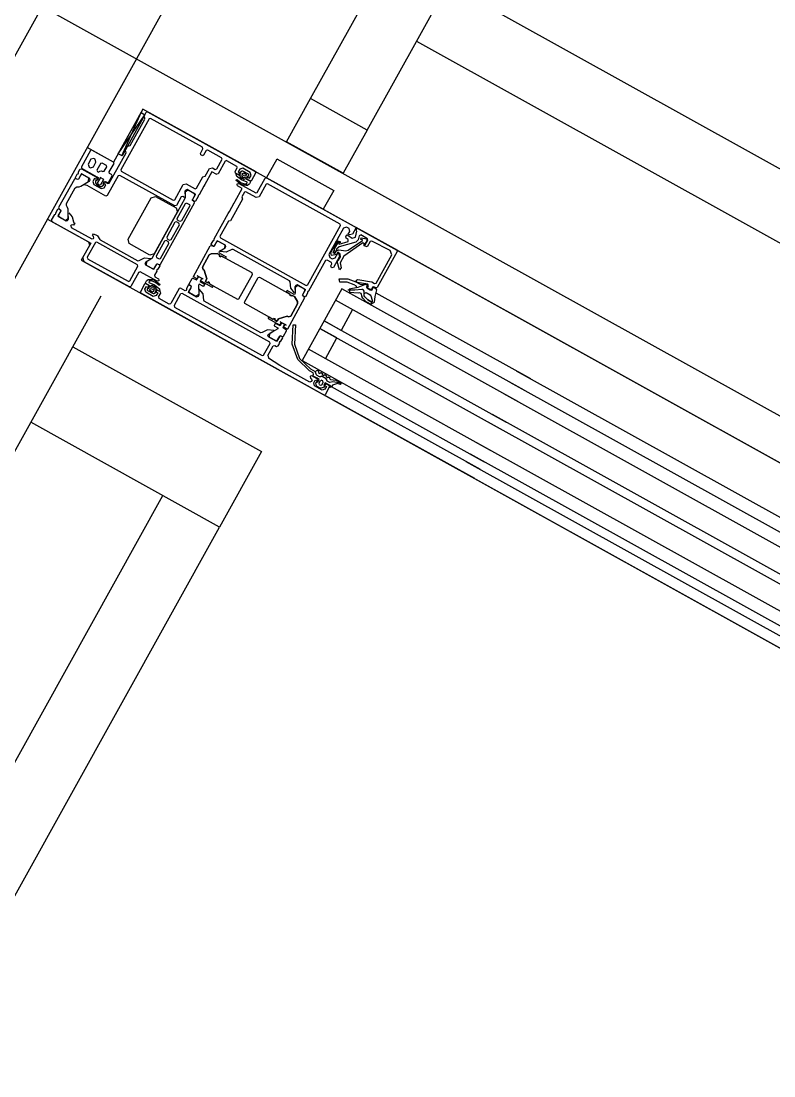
# Model space of a CAD drawing. Header units: metres. Extents: x 2.3 to 42.8, y 0.9 to 31.9.
# Drawn here: x 11.5128 to 11.6501, y 10.7332 to 10.9256 of the extents above; entities that cross this region are included whole.
import ezdxf

# ---------------------------------------------------------------- set-up
doc = ezdxf.new("R2010")
doc.units = ezdxf.units.M
doc.layers.add('ARREDI', color=9, linetype='Continuous')
doc.layers.add('PARETI_STRUTTURE', color=7, linetype='Continuous')

msp = doc.modelspace()

# ---------------------------------------------------------------- linework, layer by layer
at = {"layer": 'ARREDI'}
for points in [[(11.57596, 10.90571), (11.56563, 10.91145), (11.58033, 10.93792), (11.58087, 10.93889), (11.58121, 10.93952), (11.58133, 10.93973)], [(11.57596, 10.90571), (11.59066, 10.93218), (11.5912, 10.93317), (11.59155, 10.93378), (11.59166, 10.93399), (11.58132, 10.93972)], [(11.81035, 10.81028), (11.59069, 10.93225)], [(11.58496, 10.92192), (11.80462, 10.79995)], [(11.56125, 10.90356), (11.56564, 10.91145)], [(12.07619, 10.60904), (11.53505, 10.9095)], [(11.57596, 10.90571), (11.57158, 10.89783)], [(11.57158, 10.89782), (11.56124, 10.90356)], [(11.5576, 10.89698), (11.55952, 10.90043)], [(11.5595, 10.90043), (11.56984, 10.89469), (11.56792, 10.89125)], [(11.56793, 10.89125), (11.55759, 10.89698)], [(11.52381, 10.88196), (12.05876, 10.58494)], [(11.60314, 10.86179), (11.75322, 10.77846)], [(11.60199, 10.85972), (11.75207, 10.77639)], [(11.60084, 10.85765), (11.75092, 10.77431)], [(11.59797, 10.85249), (11.74805, 10.76915)], [(11.59873, 10.85386), (11.74882, 10.77053)], [(11.59587, 10.84871), (11.74596, 10.76538)], [(11.59472, 10.84664), (11.74481, 10.76331)], [(11.59396, 10.84527), (11.74404, 10.76193)]]:
    msp.add_lwpolyline(points, dxfattribs=at)
at = {"layer": 'PARETI_STRUTTURE'}
for points in [[(10.97116, 11.23115), (15.49585, 8.71885), (17.29395, 11.95726), (21.46023, 9.64395)], [(11.55568, 10.89805), (11.53506, 10.9095), (11.5297, 10.89986), (11.52488, 10.90253)], [(11.53054, 10.90138), (11.53471, 10.90889), (11.5354, 10.9085), (11.53124, 10.901), (11.53054, 10.90138), (11.5354, 10.9085)], [(11.53123, 10.901), (11.53472, 10.90889)], [(11.53526, 10.90826), (11.53564, 10.90894)], [(11.53531, 10.90802), (11.53527, 10.90827)], [(11.53537, 10.90796), (11.53531, 10.90802)], [(11.53541, 10.90772), (11.53537, 10.90797)], [(11.53564, 10.90895), (11.53591, 10.90903)], [(11.53591, 10.90902), (11.55554, 10.89813)], [(11.53646, 10.90782), (11.53619, 10.90773)], [(11.54592, 10.90256), (11.53645, 10.90781)], [(11.53619, 10.90774), (11.53104, 10.89845)], [(11.53274, 10.90291), (11.53541, 10.90771)], [(11.52574, 10.90206), (11.52548, 10.90201)], [(11.5297, 10.89986), (11.52574, 10.90206)], [(11.53182, 10.90206), (11.5322, 10.90275)], [(11.53187, 10.90182), (11.53183, 10.90207)], [(11.5322, 10.90275), (11.53244, 10.90284)], [(11.53243, 10.90284), (11.5325, 10.90281)], [(11.53251, 10.90281), (11.53274, 10.90291)], [(11.54552, 10.90143), (11.546, 10.90229)], [(11.546, 10.90229), (11.54593, 10.90256)], [(11.54685, 10.90204), (11.54659, 10.90196)], [(11.5494, 10.90063), (11.54686, 10.90205)], [(11.52548, 10.902), (11.52382, 10.899)], [(11.52556, 10.90036), (11.52509, 10.8995)], [(11.5261, 10.90051), (11.52557, 10.90036)], [(11.52634, 10.90038), (11.5261, 10.90052)], [(11.52649, 10.89984), (11.52634, 10.90038)], [(11.52891, 10.89601), (11.53197, 10.90152)], [(11.53193, 10.90177), (11.53187, 10.90182)], [(11.53197, 10.90152), (11.53193, 10.90177)], [(11.5456, 10.90116), (11.54553, 10.90143)], [(11.54584, 10.90103), (11.5456, 10.90117)], [(11.54611, 10.90111), (11.54584, 10.90102)], [(11.54659, 10.90197), (11.54611, 10.90111)], [(11.5485, 10.89861), (11.54948, 10.90036)], [(11.54948, 10.90036), (11.54941, 10.90063)], [(11.55033, 10.90012), (11.55007, 10.90003)], [(11.55219, 10.89908), (11.55033, 10.90011)], [(11.52327, 10.89803), (11.52357, 10.89854)], [(11.52356, 10.89854), (11.52383, 10.89862)], [(11.52382, 10.899), (11.52386, 10.89874)], [(11.52383, 10.89862), (11.52658, 10.89709)], [(11.52385, 10.89874), (11.52667, 10.89717)], [(11.52508, 10.8995), (11.52524, 10.89896)], [(11.52524, 10.89896), (11.52547, 10.89882)], [(11.52548, 10.89883), (11.52602, 10.89898)], [(11.52601, 10.89898), (11.52649, 10.89984)], [(11.52736, 10.89963), (11.52665, 10.89836)], [(11.52666, 10.89836), (11.52677, 10.89812)], [(11.52716, 10.89812), (11.52721, 10.89822)], [(11.52721, 10.89822), (11.52748, 10.89826)], [(11.52762, 10.89966), (11.52736, 10.89962)], [(11.52748, 10.89826), (11.52775, 10.89811)], [(11.52838, 10.89924), (11.52762, 10.89966)], [(11.52775, 10.89811), (11.528, 10.89819)], [(11.528, 10.89819), (11.52845, 10.89898)], [(11.52845, 10.89898), (11.52839, 10.89925)], [(11.52892, 10.89806), (11.52978, 10.89961)], [(11.52979, 10.89961), (11.5297, 10.89986)], [(11.53103, 10.89845), (11.5311, 10.89818)], [(11.53111, 10.89818), (11.54058, 10.89293)], [(11.54483, 10.89507), (11.54598, 10.89714), (11.54639, 10.89726), (11.54719, 10.89866)], [(11.54719, 10.89867), (11.54771, 10.89882)], [(11.54772, 10.89882), (11.54823, 10.89853)], [(11.54824, 10.89853), (11.5485, 10.89862)], [(11.55006, 10.90004), (11.54876, 10.89769)], [(11.55188, 10.89813), (11.55226, 10.89882)], [(11.55227, 10.89882), (11.5522, 10.89908)], [(11.55271, 10.89857), (11.55242, 10.89805), (11.55277, 10.89786), (11.55267, 10.89769)], [(11.55325, 10.89872), (11.55271, 10.89857)], [(11.55287, 10.89809), (11.55315, 10.89827)], [(11.55315, 10.89827), (11.55323, 10.89827)], [(11.55323, 10.89827), (11.55425, 10.8977)], [(11.55463, 10.89796), (11.55325, 10.89872)], [(11.52257, 10.89675), (11.51968, 10.89155)], [(11.52283, 10.89682), (11.52257, 10.89675)], [(11.52273, 10.89704), (11.52308, 10.89768)], [(11.52278, 10.89688), (11.52273, 10.89705)], [(11.52311, 10.8967), (11.52278, 10.89688)], [(11.52311, 10.89667), (11.52283, 10.89682)], [(11.52308, 10.89768), (11.52321, 10.89774)], [(11.52327, 10.89672), (11.52311, 10.89667)], [(11.52327, 10.89674), (11.52312, 10.8967)], [(11.52321, 10.89774), (11.52329, 10.89789)], [(11.52373, 10.89754), (11.52327, 10.89672)], [(11.52329, 10.89789), (11.52328, 10.89803)], [(11.52534, 10.89689), (11.52386, 10.89771), (11.52328, 10.89674)], [(11.524, 10.89762), (11.52373, 10.89754)], [(11.52373, 10.89544), (11.52514, 10.89629)], [(11.52386, 10.89771), (11.5238, 10.8977)], [(11.5252, 10.89695), (11.524, 10.89762)], [(11.52435, 10.89582), (11.52529, 10.89638), (11.52542, 10.89663)], [(11.52514, 10.89629), (11.5252, 10.89696)], [(11.52542, 10.89662), (11.52534, 10.89688)], [(11.52593, 10.89632), (11.52609, 10.89578)], [(11.52666, 10.89682), (11.52656, 10.89666), (11.52621, 10.89684), (11.52594, 10.89632)], [(11.52657, 10.89652), (11.52641, 10.89641)], [(11.52642, 10.89641), (11.52642, 10.89605)], [(11.52671, 10.89658), (11.52657, 10.89652)], [(11.52658, 10.89709), (11.52665, 10.89682)], [(11.52668, 10.89717), (11.52694, 10.89701)], [(11.52694, 10.89701), (11.52671, 10.89658)], [(11.52676, 10.89811), (11.5269, 10.89803)], [(11.52729, 10.89706), (11.52677, 10.89613)], [(11.5269, 10.89804), (11.52715, 10.89812)], [(11.52791, 10.89671), (11.52728, 10.89706)], [(11.52739, 10.89579), (11.5279, 10.89672)], [(11.52781, 10.89597), (11.52805, 10.89639)], [(11.52804, 10.89639), (11.52832, 10.89625)], [(11.52832, 10.89626), (11.5286, 10.89611)], [(11.53056, 10.89736), (11.52855, 10.89375)], [(11.52876, 10.89615), (11.52942, 10.89733)], [(11.52896, 10.89779), (11.52892, 10.89806)], [(11.52934, 10.89759), (11.52896, 10.8978)], [(11.52942, 10.89734), (11.52934, 10.89759)], [(11.53083, 10.89743), (11.53056, 10.89736)], [(11.54088, 10.89185), (11.53082, 10.89744)], [(11.5485, 10.89762), (11.54763, 10.8981), (11.54636, 10.89579)], [(11.54876, 10.8977), (11.5485, 10.89763)], [(11.55196, 10.89786), (11.55189, 10.89812)], [(11.55241, 10.89761), (11.55196, 10.89786)], [(11.55202, 10.89655), (11.55224, 10.8967)], [(11.55283, 10.89586), (11.55202, 10.89655)], [(11.55213, 10.89732), (11.55206, 10.89779)], [(11.55207, 10.8978), (11.55261, 10.89749)], [(11.55214, 10.89732), (11.55214, 10.89732)], [(11.55405, 10.8962), (11.55301, 10.89662), (11.55214, 10.89731)], [(11.55224, 10.8967), (11.55231, 10.89662)], [(11.55231, 10.89662), (11.55296, 10.8961)], [(11.55268, 10.89769), (11.55241, 10.8976)], [(11.55261, 10.8975), (11.55272, 10.89752)], [(11.55271, 10.89753), (11.55289, 10.89786)], [(11.55276, 10.89725), (11.55276, 10.89728), (11.55277, 10.89741), (11.55301, 10.89738)], [(11.55284, 10.89707), (11.55276, 10.89726)], [(11.55348, 10.89669), (11.55328, 10.89679), (11.55303, 10.89693), (11.55284, 10.89707)], [(11.55287, 10.89796), (11.55287, 10.89809)], [(11.5529, 10.89786), (11.55287, 10.89797)], [(11.55301, 10.89738), (11.55313, 10.89727)], [(11.55312, 10.89726), (11.55312, 10.89688), (11.55346, 10.89708)], [(11.55316, 10.89768), (11.5533, 10.89791)], [(11.55321, 10.89752), (11.55317, 10.89769)], [(11.55362, 10.89729), (11.55321, 10.89753)], [(11.5533, 10.89792), (11.55392, 10.89757)], [(11.55345, 10.89708), (11.55361, 10.89705)], [(11.55361, 10.89672), (11.55347, 10.89669)], [(11.55361, 10.89705), (11.55375, 10.89686), (11.55361, 10.89672)], [(11.55378, 10.89734), (11.55362, 10.89729)], [(11.55392, 10.89758), (11.55378, 10.89734)], [(11.55407, 10.89721), (11.55389, 10.89687)], [(11.55389, 10.89687), (11.55392, 10.89676)], [(11.55392, 10.89677), (11.55465, 10.89635)], [(11.55405, 10.89692), (11.55415, 10.89709), (11.5545, 10.89691), (11.55478, 10.89742)], [(11.55413, 10.89665), (11.55406, 10.89692)], [(11.55418, 10.89724), (11.55407, 10.89721)], [(11.55458, 10.89641), (11.55413, 10.89666)], [(11.55431, 10.8973), (11.55417, 10.89723)], [(11.55425, 10.89771), (11.55429, 10.89764)], [(11.55429, 10.89764), (11.5543, 10.89731)], [(11.55485, 10.89648), (11.55458, 10.8964)], [(11.55478, 10.89742), (11.55463, 10.89796)], [(11.55466, 10.89636), (11.55468, 10.89625)], [(11.55561, 10.89786), (11.55485, 10.89649)], [(11.55553, 10.89813), (11.5556, 10.89786)], [(11.5559, 10.89432), (11.55733, 10.89691)], [(11.55733, 10.8969), (11.55759, 10.89697)], [(11.55743, 10.89708), (11.57395, 10.8879)], [(11.5576, 10.89698), (11.57395, 10.8879), (11.57329, 10.88673), (11.57271, 10.88656), (11.5725, 10.88668), (11.57279, 10.88719)], [(11.52109, 10.89231), (11.52267, 10.89516)], [(11.52267, 10.89516), (11.52302, 10.89536)], [(11.52302, 10.89536), (11.52342, 10.89536)], [(11.52341, 10.89536), (11.52373, 10.89544)], [(11.52436, 10.89572), (11.52436, 10.89582)], [(11.5248, 10.89559), (11.52436, 10.89572)], [(11.52486, 10.89557), (11.5248, 10.8956)], [(11.52828, 10.89367), (11.52485, 10.89557)], [(11.52609, 10.89579), (11.52746, 10.89502)], [(11.52642, 10.89605), (11.52663, 10.89572)], [(11.52663, 10.89571), (11.52714, 10.89544)], [(11.52677, 10.89613), (11.52684, 10.89586)], [(11.52685, 10.89586), (11.52712, 10.89571)], [(11.52712, 10.89571), (11.52739, 10.89579)], [(11.52714, 10.89543), (11.52753, 10.89543)], [(11.52746, 10.89502), (11.528, 10.89518)], [(11.52753, 10.89544), (11.52784, 10.89562)], [(11.52785, 10.89582), (11.52781, 10.89597)], [(11.52784, 10.89562), (11.52784, 10.89582)], [(11.528, 10.89518), (11.52829, 10.89569), (11.52794, 10.89589), (11.52804, 10.89605)], [(11.52804, 10.89606), (11.5283, 10.89614)], [(11.52831, 10.89613), (11.52865, 10.89594)], [(11.5286, 10.8961), (11.52877, 10.89615)], [(11.52865, 10.89594), (11.52891, 10.89601)], [(11.54084, 10.893), (11.54237, 10.89575)], [(11.54237, 10.89575), (11.54291, 10.89591)], [(11.54286, 10.89476), (11.54272, 10.89453), (11.54274, 10.89343)], [(11.54326, 10.89476), (11.54273, 10.89437)], [(11.54273, 10.89437), (11.54274, 10.89332)], [(11.54312, 10.89484), (11.54286, 10.89476)], [(11.54291, 10.89591), (11.54456, 10.89499)], [(11.54409, 10.893), (11.54462, 10.89395), (11.54312, 10.89484)], [(11.54446, 10.8941), (11.54326, 10.89476)], [(11.54456, 10.89499), (11.54482, 10.89507)], [(11.54616, 10.89545), (11.5453, 10.89389)], [(11.54635, 10.89579), (11.54616, 10.89545)], [(11.55357, 10.89435), (11.5531, 10.89349), (11.5532, 10.89312), (11.551, 10.88916), (11.55063, 10.88905), (11.5491, 10.8863)], [(11.55186, 10.89274), (11.55314, 10.89504), (11.55228, 10.89551)], [(11.55221, 10.89579), (11.55226, 10.89588)], [(11.55228, 10.89552), (11.55221, 10.89578)], [(11.55226, 10.89589), (11.55253, 10.89597)], [(11.55253, 10.89597), (11.55563, 10.89425)], [(11.55419, 10.89562), (11.55415, 10.89561), (11.55385, 10.89561), (11.55365, 10.89562), (11.55343, 10.89565), (11.55322, 10.89569), (11.55303, 10.89576), (11.55283, 10.89586)], [(11.55296, 10.8961), (11.55366, 10.89591)], [(11.55384, 10.89443), (11.55358, 10.89436)], [(11.55365, 10.89591), (11.55383, 10.8959), (11.55399, 10.89591)], [(11.55573, 10.89338), (11.55384, 10.89443)], [(11.55398, 10.89591), (11.55405, 10.8962)], [(11.55444, 10.89584), (11.55419, 10.89562)], [(11.55469, 10.89625), (11.55449, 10.8959), (11.55445, 10.89583)], [(11.55563, 10.89425), (11.55589, 10.89433)], [(11.55753, 10.8958), (11.55627, 10.89353)], [(11.5578, 10.89588), (11.55753, 10.8958)], [(11.57102, 10.88854), (11.55779, 10.89587)], [(11.52855, 10.89374), (11.52829, 10.89366)], [(11.53233, 10.88579), (11.53654, 10.89336)], [(11.53654, 10.89336), (11.53734, 10.8936)], [(11.54272, 10.89323), (11.53665, 10.8823)], [(11.53734, 10.89359), (11.54109, 10.89151)], [(11.53827, 10.88124), (11.54448, 10.89242)], [(11.54057, 10.89292), (11.54084, 10.89299)], [(11.54203, 10.89351), (11.54115, 10.89193)], [(11.54229, 10.89359), (11.54203, 10.89352)], [(11.54266, 10.89338), (11.5423, 10.89359)], [(11.54274, 10.89343), (11.54266, 10.89339)], [(11.54274, 10.89333), (11.54272, 10.89323)], [(11.54407, 10.893), (11.54453, 10.89382)], [(11.54412, 10.89284), (11.54408, 10.89301)], [(11.54414, 10.89284), (11.5441, 10.89301)], [(11.5444, 10.89269), (11.54412, 10.89284)], [(11.54448, 10.89265), (11.54414, 10.89284)], [(11.54448, 10.89242), (11.54439, 10.89268)], [(11.54453, 10.89383), (11.54446, 10.89409)], [(11.54464, 10.8927), (11.54447, 10.89266)], [(11.54462, 10.89395), (11.54461, 10.89402)], [(11.54511, 10.89356), (11.54464, 10.8927)], [(11.54518, 10.89385), (11.5451, 10.89369)], [(11.5451, 10.89369), (11.54511, 10.89355)], [(11.5453, 10.8939), (11.54518, 10.89384)], [(11.55167, 10.89239), (11.55187, 10.89274)], [(11.55627, 10.89353), (11.55573, 10.89338)], [(11.5191, 10.89034), (11.51918, 10.89049)], [(11.51917, 10.89062), (11.51953, 10.89128)], [(11.51918, 10.89049), (11.51917, 10.89063)], [(11.51952, 10.89127), (11.51969, 10.89131)], [(11.52007, 10.89097), (11.51954, 10.89003), (11.52104, 10.88914)], [(11.52009, 10.89097), (11.51963, 10.89015)], [(11.51968, 10.89156), (11.51975, 10.89129)], [(11.51969, 10.89132), (11.52002, 10.89114)], [(11.51976, 10.89129), (11.52004, 10.89114)], [(11.52002, 10.89113), (11.52006, 10.89096)], [(11.52004, 10.89113), (11.52008, 10.89097)], [(11.5211, 10.89191), (11.52109, 10.89231)], [(11.52131, 10.89157), (11.5211, 10.89191)], [(11.5214, 10.89126), (11.52131, 10.89157)], [(11.52131, 10.88921), (11.52145, 10.88945), (11.52142, 10.89054)], [(11.52143, 10.88961), (11.5214, 10.89126)], [(11.52142, 10.89054), (11.52151, 10.89058)], [(11.52151, 10.89058), (11.52213, 10.88988), (11.52236, 10.88897)], [(11.54132, 10.89071), (11.53712, 10.88314)], [(11.54115, 10.89193), (11.54088, 10.89186)], [(11.54109, 10.89151), (11.54133, 10.8907)], [(11.54128, 10.88956), (11.5428, 10.89231)], [(11.5436, 10.89187), (11.54207, 10.88912)], [(11.5428, 10.89231), (11.54307, 10.8924)], [(11.54307, 10.89239), (11.54352, 10.89214)], [(11.54352, 10.89214), (11.54359, 10.89188)], [(11.54804, 10.88585), (11.55062, 10.8905)], [(11.55062, 10.8905), (11.55081, 10.89085)], [(11.55081, 10.89084), (11.55167, 10.8924)], [(11.51762, 10.88946), (11.52553, 10.88507)], [(11.5184, 10.88925), (11.51897, 10.89028)], [(11.51848, 10.88898), (11.51841, 10.88924)], [(11.52519, 10.88525), (11.51848, 10.88897)], [(11.51898, 10.89028), (11.5191, 10.89034)], [(11.51954, 10.89002), (11.51956, 10.88995)], [(11.51963, 10.89015), (11.5197, 10.88988)], [(11.5197, 10.88988), (11.5209, 10.88921)], [(11.5209, 10.88922), (11.52143, 10.8896)], [(11.52104, 10.88913), (11.5213, 10.88922)], [(11.52236, 10.88897), (11.52245, 10.8888)], [(11.52261, 10.88871), (11.52241, 10.88837)], [(11.52246, 10.8888), (11.52261, 10.88871)], [(11.54089, 10.88887), (11.53938, 10.88615)], [(11.54116, 10.88895), (11.5409, 10.88888)], [(11.54161, 10.8887), (11.54116, 10.88895)], [(11.54135, 10.88929), (11.54128, 10.88956)], [(11.5418, 10.88904), (11.54136, 10.88929)], [(11.54169, 10.88843), (11.54162, 10.8887)], [(11.54207, 10.88912), (11.5418, 10.88904)], [(11.52194, 10.88833), (11.52187, 10.88822)], [(11.52188, 10.88822), (11.52195, 10.88795)], [(11.52215, 10.88843), (11.52194, 10.88833)], [(11.52196, 10.88795), (11.52575, 10.88585)], [(11.52242, 10.88837), (11.52215, 10.88842)], [(11.52586, 10.88646), (11.52605, 10.8868)], [(11.52605, 10.8868), (11.5267, 10.88644)], [(11.54017, 10.88571), (11.54169, 10.88844)], [(11.56507, 10.87743), (11.57109, 10.88828)], [(11.57166, 10.88783), (11.5705, 10.88576)], [(11.57109, 10.88827), (11.57102, 10.88854)], [(11.57219, 10.88798), (11.57165, 10.88783)], [(11.57264, 10.88773), (11.57219, 10.88798)], [(11.57279, 10.8872), (11.57264, 10.88774)], [(11.57381, 10.88618), (11.57407, 10.88723)], [(11.57397, 10.88744), (11.57393, 10.88747), (11.57412, 10.8878), (11.58135, 10.88379)], [(11.58152, 10.8837), (11.57395, 10.8879), (11.78394, 10.77131)], [(11.57407, 10.88722), (11.57397, 10.88744)], [(11.52553, 10.88506), (11.52381, 10.88196), (11.53277, 10.87699)], [(11.5241, 10.88248), (11.52534, 10.88472)], [(11.52637, 10.88518), (11.52488, 10.8825)], [(11.52534, 10.88472), (11.52519, 10.88526)], [(11.52574, 10.88585), (11.52601, 10.88591)], [(11.52605, 10.88626), (11.52585, 10.88646)], [(11.52601, 10.88592), (11.52607, 10.88603)], [(11.52607, 10.88603), (11.52605, 10.88627)], [(11.52664, 10.88526), (11.52637, 10.88518)], [(11.53407, 10.88113), (11.52664, 10.88526)], [(11.5267, 10.88644), (11.52677, 10.88639)], [(11.52677, 10.88638), (11.52721, 10.88573)], [(11.52721, 10.88573), (11.52728, 10.88568)], [(11.52728, 10.88567), (11.53412, 10.88186)], [(11.53256, 10.88499), (11.53233, 10.88579)], [(11.53632, 10.8829), (11.53257, 10.88499)], [(11.539, 10.88546), (11.53747, 10.88271)], [(11.53826, 10.88227), (11.53979, 10.88502)], [(11.53927, 10.88554), (11.53901, 10.88546)], [(11.53972, 10.88529), (11.53927, 10.88554)], [(11.53938, 10.88615), (11.53947, 10.88589)], [(11.53946, 10.88588), (11.53991, 10.88563)], [(11.53979, 10.88502), (11.53972, 10.88529)], [(11.53991, 10.88564), (11.54017, 10.88572)], [(11.54749, 10.88486), (11.54785, 10.88551)], [(11.54754, 10.8847), (11.54749, 10.88486)], [(11.54785, 10.88551), (11.54797, 10.88556)], [(11.54797, 10.88556), (11.54805, 10.88571)], [(11.54806, 10.88572), (11.54804, 10.88586)], [(11.55011, 10.8847), (11.54862, 10.88552), (11.54804, 10.88455)], [(11.54804, 10.88454), (11.5485, 10.88537)], [(11.5485, 10.88537), (11.54876, 10.88544)], [(11.54863, 10.88553), (11.54856, 10.88551)], [(11.54877, 10.88544), (11.54996, 10.88478)], [(11.5491, 10.8863), (11.54917, 10.88603)], [(11.54918, 10.88603), (11.5648, 10.87735)], [(11.54996, 10.88478), (11.54991, 10.88411)], [(11.57032, 10.88542), (11.56898, 10.88301)], [(11.56932, 10.88336), (11.57049, 10.88545)], [(11.57062, 10.88537), (11.56994, 10.88413)], [(11.57001, 10.88405), (11.57064, 10.88519)], [(11.57051, 10.88576), (11.57031, 10.88541)], [(11.57049, 10.88546), (11.57099, 10.8854)], [(11.57084, 10.88536), (11.57062, 10.88536)], [(11.57064, 10.88519), (11.57071, 10.88517)], [(11.57071, 10.88518), (11.57077, 10.88497)], [(11.57076, 10.88496), (11.57086, 10.88491)], [(11.57091, 10.88513), (11.57084, 10.88536)], [(11.57086, 10.8849), (11.57246, 10.88536)], [(11.57387, 10.88524), (11.57086, 10.88437)], [(11.57106, 10.88517), (11.57091, 10.88513)], [(11.57099, 10.8854), (11.57106, 10.88516)], [(11.57595, 10.88559), (11.57552, 10.88491), (11.57514, 10.8851), (11.57168, 10.88267), (11.571, 10.88145)], [(11.57204, 10.88625), (11.57219, 10.88654)], [(11.5721, 10.88599), (11.57205, 10.88625)], [(11.57251, 10.88571), (11.5721, 10.88599)], [(11.5722, 10.88653), (11.57231, 10.88656)], [(11.57231, 10.88656), (11.5732, 10.88595)], [(11.57246, 10.88536), (11.57251, 10.88571)], [(11.57248, 10.88379), (11.57511, 10.88556)], [(11.57321, 10.88595), (11.5738, 10.88619)], [(11.57428, 10.88566), (11.57387, 10.88523)], [(11.57448, 10.88643), (11.57428, 10.88566)], [(11.57476, 10.88655), (11.57447, 10.88643)], [(11.57598, 10.88588), (11.57477, 10.88656)], [(11.57479, 10.88576), (11.57486, 10.88607)], [(11.57508, 10.8857), (11.57479, 10.88576)], [(11.57487, 10.88607), (11.57581, 10.88588)], [(11.57511, 10.88556), (11.57508, 10.8857)], [(11.5754, 10.88461), (11.5754, 10.8849), (11.57559, 10.88478), (11.57605, 10.88561)], [(11.57581, 10.88587), (11.57595, 10.88559)], [(11.57651, 10.88537), (11.57596, 10.8844)], [(11.57605, 10.88561), (11.57598, 10.88587)], [(11.57677, 10.88545), (11.5765, 10.88536)], [(11.58017, 10.88374), (11.57677, 10.88545)], [(11.53712, 10.88313), (11.53631, 10.8829)], [(11.54507, 10.87906), (11.54513, 10.87901), (11.54514, 10.87895), (11.54513, 10.87889), (11.54495, 10.87863), (11.54492, 10.8786), (11.54488, 10.87858), (11.54483, 10.8786), (11.54428, 10.87892), (11.54425, 10.87895), (11.54424, 10.87897), (11.54425, 10.87901), (11.54733, 10.88457)], [(11.5459, 10.88069), (11.54715, 10.88295), (11.5459, 10.88069)], [(11.54733, 10.88457), (11.54759, 10.88466)], [(11.54787, 10.88451), (11.54754, 10.88469)], [(11.5476, 10.88465), (11.54788, 10.8845)], [(11.54803, 10.88456), (11.54787, 10.88452)], [(11.54788, 10.8845), (11.54803, 10.88454)], [(11.54895, 10.88351), (11.54891, 10.88344)], [(11.54891, 10.88343), (11.54893, 10.88332)], [(11.54894, 10.88333), (11.55024, 10.8826)], [(11.54902, 10.88358), (11.54895, 10.88351)], [(11.54991, 10.88412), (11.54902, 10.88358)], [(11.54912, 10.88364), (11.55005, 10.88419), (11.55019, 10.88444)], [(11.54912, 10.88354), (11.54912, 10.88364)], [(11.55125, 10.88391), (11.55024, 10.88341), (11.54913, 10.88354)], [(11.55018, 10.88444), (11.55011, 10.8847)], [(11.55148, 10.88394), (11.55125, 10.88391)], [(11.56181, 10.87821), (11.55148, 10.88394)], [(11.56898, 10.88301), (11.56913, 10.88246)], [(11.56947, 10.88282), (11.56932, 10.88336)], [(11.57034, 10.88301), (11.56947, 10.88281)], [(11.56992, 10.88379), (11.5697, 10.88339)], [(11.5697, 10.88339), (11.57008, 10.88318)], [(11.5698, 10.88335), (11.56999, 10.88371)], [(11.56997, 10.88325), (11.56981, 10.88335)], [(11.56993, 10.88414), (11.56993, 10.884)], [(11.56993, 10.88399), (11.56993, 10.88379)], [(11.57039, 10.884), (11.56997, 10.88325)], [(11.57, 10.88371), (11.57, 10.88395)], [(11.57001, 10.88394), (11.57001, 10.88405)], [(11.57008, 10.88318), (11.57036, 10.88368)], [(11.57012, 10.88238), (11.57059, 10.88324), (11.57077, 10.88314)], [(11.57103, 10.88306), (11.57057, 10.88342), (11.57035, 10.883)], [(11.57036, 10.88368), (11.57076, 10.88388)], [(11.57086, 10.88437), (11.57038, 10.884)], [(11.57076, 10.88388), (11.57203, 10.88368)], [(11.57077, 10.88314), (11.57092, 10.8826)], [(11.5711, 10.88258), (11.57103, 10.88305)], [(11.57203, 10.88368), (11.57248, 10.8838)], [(11.57596, 10.88439), (11.57539, 10.88461)], [(11.57757, 10.87779), (11.58043, 10.88293)], [(11.58143, 10.88353), (11.5778, 10.87698)], [(11.58042, 10.88293), (11.58017, 10.88375)], [(11.60992, 10.86793), (11.58135, 10.88379), (11.58142, 10.88353)], [(11.58152, 10.8837), (11.77636, 10.77552), (11.78393, 10.77131)], [(11.52433, 10.88168), (11.52409, 10.88248)], [(11.53259, 10.87709), (11.52433, 10.88167)], [(11.52488, 10.8825), (11.52495, 10.88224)], [(11.52495, 10.88223), (11.53238, 10.87811)], [(11.53266, 10.87818), (11.53414, 10.88086)], [(11.53415, 10.88086), (11.53408, 10.88113)], [(11.53412, 10.88187), (11.53436, 10.8819)], [(11.53435, 10.8819), (11.53536, 10.8824), (11.53648, 10.88227)], [(11.53649, 10.88217), (11.53556, 10.88162), (11.53542, 10.88137)], [(11.53542, 10.88137), (11.53549, 10.88111)], [(11.5355, 10.88111), (11.53704, 10.8803), (11.53757, 10.88126)], [(11.53569, 10.88169), (11.53564, 10.88103)], [(11.53564, 10.88103), (11.53683, 10.88036)], [(11.53658, 10.88223), (11.53569, 10.8817)], [(11.53648, 10.88227), (11.53648, 10.88217)], [(11.53665, 10.8823), (11.53658, 10.88223)], [(11.5371, 10.88044), (11.53756, 10.88126)], [(11.53747, 10.88271), (11.53754, 10.88245)], [(11.53755, 10.88244), (11.53799, 10.88219)], [(11.53756, 10.88127), (11.53773, 10.88131)], [(11.53757, 10.88125), (11.53774, 10.88129)], [(11.53772, 10.88132), (11.538, 10.88116)], [(11.53773, 10.8813), (11.53806, 10.88112)], [(11.53811, 10.88095), (11.53775, 10.8803)], [(11.538, 10.88219), (11.53826, 10.88228)], [(11.538, 10.88116), (11.53827, 10.88124)], [(11.53807, 10.88111), (11.53811, 10.88094)], [(11.54903, 10.88278), (11.54899, 10.88271), (11.54903, 10.88278)], [(11.5492, 10.88259), (11.54925, 10.88266), (11.5492, 10.88259)], [(11.55495, 10.87963), (11.5494, 10.88271), (11.5501, 10.88232)], [(11.55024, 10.8826), (11.55009, 10.88232)], [(11.56837, 10.88191), (11.56526, 10.87629)], [(11.56864, 10.88198), (11.56837, 10.8819)], [(11.56943, 10.88154), (11.56864, 10.88199)], [(11.56913, 10.88247), (11.56958, 10.88222)], [(11.56931, 10.88093), (11.56951, 10.88128)], [(11.56939, 10.88066), (11.56932, 10.88093)], [(11.5695, 10.88127), (11.56943, 10.88154)], [(11.56958, 10.88222), (11.57012, 10.88238)], [(11.57092, 10.88261), (11.56983, 10.88065)], [(11.5705, 10.88175), (11.57061, 10.88186)], [(11.5709, 10.88018), (11.5705, 10.88175)], [(11.57061, 10.88186), (11.57074, 10.88194)], [(11.57074, 10.88194), (11.5711, 10.88258)], [(11.57101, 10.88145), (11.57119, 10.88056)], [(11.53429, 10.87975), (11.53286, 10.87716)], [(11.53456, 10.87982), (11.5343, 10.87974)], [(11.53766, 10.87811), (11.53456, 10.87983)], [(11.53684, 10.88037), (11.5371, 10.88044)], [(11.53698, 10.88028), (11.53705, 10.8803)], [(11.53714, 10.8792), (11.53721, 10.87894)], [(11.53756, 10.87996), (11.53715, 10.8792)], [(11.53763, 10.88025), (11.53755, 10.8801)], [(11.53755, 10.88009), (11.53756, 10.87995)], [(11.53775, 10.8803), (11.53763, 10.88025)], [(11.54349, 10.87766), (11.54405, 10.87865), (11.54408, 10.87869), (11.54411, 10.87869), (11.54415, 10.87869), (11.5448, 10.8784), (11.54484, 10.87838), (11.54488, 10.8784), (11.54491, 10.87843), (11.54517, 10.87891), (11.54519, 10.87895), (11.54517, 10.87898), (11.54515, 10.87901), (11.54502, 10.87908), (11.54494, 10.87912)], [(11.54604, 10.87852), (11.54494, 10.87913)], [(11.54502, 10.87908), (11.54595, 10.87857)], [(11.54623, 10.88015), (11.54602, 10.88026), (11.54623, 10.88015)], [(11.55255, 10.87491), (11.55502, 10.87936)], [(11.55502, 10.87936), (11.55495, 10.87963)], [(11.56956, 10.88057), (11.56939, 10.88066)], [(11.56983, 10.88064), (11.56957, 10.88057)], [(11.57119, 10.88056), (11.5709, 10.88018)], [(11.53239, 10.8781), (11.53265, 10.87817)], [(11.53286, 10.87717), (11.5326, 10.8771)], [(11.53535, 10.87759), (11.53458, 10.87621)], [(11.53561, 10.87766), (11.53535, 10.87759)], [(11.53541, 10.87665), (11.5357, 10.87716), (11.53604, 10.87697), (11.53613, 10.87715)], [(11.53551, 10.87782), (11.5357, 10.87817), (11.53574, 10.87824)], [(11.53553, 10.87771), (11.53551, 10.87782)], [(11.53627, 10.8773), (11.53554, 10.87772)], [(11.53606, 10.87741), (11.53562, 10.87766)], [(11.53575, 10.87823), (11.536, 10.87845)], [(11.536, 10.87845), (11.53604, 10.87846), (11.53635, 10.87846), (11.53654, 10.87845), (11.53676, 10.87842), (11.53697, 10.87838), (11.53717, 10.87831), (11.53736, 10.87821)], [(11.53614, 10.87715), (11.53607, 10.87741)], [(11.53612, 10.87686), (11.5363, 10.8772)], [(11.53621, 10.87816), (11.53614, 10.87787)], [(11.53614, 10.87787), (11.53718, 10.87745), (11.53805, 10.87676)], [(11.53654, 10.87816), (11.53636, 10.87817), (11.5362, 10.87816)], [(11.5363, 10.8772), (11.53628, 10.87731)], [(11.53658, 10.87702), (11.53644, 10.87721), (11.53658, 10.87735)], [(11.53723, 10.87797), (11.53654, 10.87817)], [(11.53658, 10.87735), (11.53672, 10.87738)], [(11.53674, 10.87699), (11.53659, 10.87702)], [(11.53672, 10.87738), (11.53691, 10.87728), (11.53716, 10.87714), (11.53735, 10.877)], [(11.53707, 10.87681), (11.53707, 10.8772), (11.53673, 10.87699)], [(11.53722, 10.87893), (11.53791, 10.87855)], [(11.53788, 10.87745), (11.53723, 10.87797)], [(11.53736, 10.87821), (11.53818, 10.87752)], [(11.53793, 10.87818), (11.53766, 10.87811)], [(11.53795, 10.87737), (11.53788, 10.87745)], [(11.53791, 10.87855), (11.53798, 10.87829)], [(11.53798, 10.87828), (11.53793, 10.87819)], [(11.53818, 10.87753), (11.53795, 10.87737)], [(11.54333, 10.87738), (11.54297, 10.87672)], [(11.5435, 10.87742), (11.54333, 10.87738)], [(11.54485, 10.87524), (11.54336, 10.87606), (11.54388, 10.87707)], [(11.54344, 10.87625), (11.5439, 10.87707)], [(11.54357, 10.87739), (11.5435, 10.87766)], [(11.54383, 10.87723), (11.5435, 10.87741)], [(11.54385, 10.87724), (11.54357, 10.87739)], [(11.54388, 10.87707), (11.54384, 10.87724)], [(11.54389, 10.87708), (11.54385, 10.87725)], [(11.54521, 10.87749), (11.54524, 10.87571)], [(11.54533, 10.87756), (11.54522, 10.87749)], [(11.54596, 10.87856), (11.54583, 10.87863), (11.54579, 10.87865), (11.54575, 10.87863), (11.54573, 10.87861), (11.54548, 10.87815), (11.54547, 10.87812), (11.54548, 10.87808), (11.54551, 10.87805), (11.54623, 10.87765), (11.54626, 10.87762), (11.54628, 10.87758), (11.54626, 10.87754), (11.54609, 10.87723), (11.54607, 10.8772), (11.54603, 10.87719), (11.54598, 10.8772), (11.54533, 10.87756)], [(11.54772, 10.877), (11.54565, 10.87815), (11.54562, 10.87818), (11.54561, 10.87822), (11.54561, 10.87826), (11.54575, 10.87854), (11.54579, 10.8786), (11.54584, 10.87861), (11.54591, 10.8786), (11.54604, 10.87851)], [(11.54772, 10.877), (11.54787, 10.87727), (11.54718, 10.87765), (11.54714, 10.8777), (11.54712, 10.87776), (11.54714, 10.87782), (11.54718, 10.87789), (11.54714, 10.87782), (11.54712, 10.87776), (11.54714, 10.8777), (11.54718, 10.87765), (11.55227, 10.87483)], [(11.55358, 10.87433), (11.55605, 10.87879)], [(11.55605, 10.87879), (11.55632, 10.87887)], [(11.55632, 10.87887), (11.56186, 10.87578), (11.56117, 10.87617)], [(11.56191, 10.87799), (11.56181, 10.8782)], [(11.56272, 10.87599), (11.56201, 10.87686), (11.56191, 10.87799)], [(11.56292, 10.87736), (11.56278, 10.87713), (11.56281, 10.87603)], [(11.56333, 10.87736), (11.5628, 10.87697)], [(11.56319, 10.87744), (11.56292, 10.87736)], [(11.56416, 10.8756), (11.56469, 10.87655), (11.56319, 10.87744)], [(11.56452, 10.87669), (11.56333, 10.87736)], [(11.5648, 10.87735), (11.56507, 10.87744)], [(11.57084, 10.87857), (11.57241, 10.87855), (11.57388, 10.87804)], [(11.57094, 10.87794), (11.57084, 10.87857)], [(11.57358, 10.87748), (11.5723, 10.87794), (11.57094, 10.87794)], [(11.57579, 10.87756), (11.57427, 10.87697), (11.57265, 10.8767)], [(11.574, 10.87725), (11.57358, 10.87748)], [(11.57388, 10.87803), (11.5747, 10.87757)], [(11.57395, 10.87688), (11.574, 10.87725)], [(11.57397, 10.87821), (11.57403, 10.87832)], [(11.57411, 10.87792), (11.57397, 10.87821)], [(11.57403, 10.87832), (11.57424, 10.87841)], [(11.57604, 10.87761), (11.57411, 10.87792)], [(11.57424, 10.87842), (11.57671, 10.87803)], [(11.5747, 10.87758), (11.57569, 10.87751)], [(11.57595, 10.87743), (11.5758, 10.87755)], [(11.57587, 10.87695), (11.57594, 10.87742)], [(11.57618, 10.87732), (11.57604, 10.87761)], [(11.57604, 10.87706), (11.57618, 10.87733)], [(11.57611, 10.87679), (11.57604, 10.87706)], [(11.57671, 10.87802), (11.57678, 10.878)], [(11.57692, 10.87702), (11.57672, 10.87668)], [(11.57678, 10.878), (11.57729, 10.87771)], [(11.57718, 10.8771), (11.57692, 10.87703)], [(11.57753, 10.87691), (11.57718, 10.8771)], [(11.5773, 10.87771), (11.57756, 10.8778)], [(11.38196, 10.6135), (11.52742, 10.87546)], [(11.56822, 10.85731), (11.53448, 10.87604)], [(11.53458, 10.87621), (11.53465, 10.87595)], [(11.53466, 10.87594), (11.56805, 10.8574)], [(11.53556, 10.87611), (11.53541, 10.87666)], [(11.53694, 10.87535), (11.53557, 10.87611)], [(11.53588, 10.87677), (11.53602, 10.87684)], [(11.5359, 10.87643), (11.53589, 10.87676)], [(11.53594, 10.87636), (11.5359, 10.87643)], [(11.53696, 10.8758), (11.53594, 10.87637)], [(11.53601, 10.87683), (11.53612, 10.87686)], [(11.53627, 10.8765), (11.53641, 10.87673)], [(11.53689, 10.87615), (11.53627, 10.8765)], [(11.53641, 10.87674), (11.53657, 10.87678)], [(11.53657, 10.87678), (11.53699, 10.87654)], [(11.53703, 10.87639), (11.53689, 10.87615)], [(11.53748, 10.8755), (11.53694, 10.87535)], [(11.53704, 10.8758), (11.53696, 10.8758)], [(11.53698, 10.87655), (11.53702, 10.87639)], [(11.53732, 10.87598), (11.53704, 10.8758)], [(11.53718, 10.87669), (11.53706, 10.8768)], [(11.53743, 10.87682), (11.53743, 10.87679), (11.53742, 10.87666), (11.53717, 10.87669)], [(11.53729, 10.87622), (11.53732, 10.87611)], [(11.53748, 10.87655), (11.5373, 10.87621)], [(11.53732, 10.87611), (11.53732, 10.87598)], [(11.53735, 10.87701), (11.53744, 10.87681)], [(11.53751, 10.87638), (11.53742, 10.87622), (11.53776, 10.87602), (11.53747, 10.87551)], [(11.53758, 10.87658), (11.53747, 10.87655)], [(11.53778, 10.87646), (11.53752, 10.87638)], [(11.53812, 10.87627), (11.53758, 10.87658)], [(11.53823, 10.87621), (11.53779, 10.87646)], [(11.53792, 10.87526), (11.5383, 10.87595)], [(11.538, 10.87499), (11.53793, 10.87525)], [(11.53805, 10.87675), (11.53805, 10.87675)], [(11.53806, 10.87675), (11.53813, 10.87628)], [(11.53831, 10.87594), (11.53824, 10.87621)], [(11.54166, 10.87679), (11.54013, 10.87404)], [(11.54193, 10.87582), (11.54075, 10.87368)], [(11.54192, 10.87686), (11.54166, 10.87679)], [(11.54278, 10.87638), (11.54192, 10.87686)], [(11.5422, 10.8759), (11.54194, 10.87581)], [(11.55817, 10.86703), (11.5422, 10.8759)], [(11.54291, 10.87644), (11.54278, 10.87638)], [(11.54299, 10.8766), (11.54291, 10.87644)], [(11.54298, 10.87673), (11.54299, 10.87659)], [(11.54337, 10.87606), (11.54335, 10.87613)], [(11.54351, 10.87598), (11.54344, 10.87625)], [(11.54471, 10.87532), (11.54352, 10.87599)], [(11.54524, 10.87571), (11.54471, 10.87532)], [(11.54512, 10.87531), (11.54485, 10.87523)], [(11.54523, 10.87664), (11.54525, 10.87556), (11.54512, 10.87531)], [(11.54532, 10.87669), (11.54524, 10.87665)], [(11.54613, 10.87468), (11.54602, 10.87581), (11.54532, 10.87668)], [(11.56133, 10.87645), (11.56118, 10.87617)], [(11.56264, 10.87572), (11.56133, 10.87644)], [(11.56187, 10.87556), (11.56191, 10.87563), (11.56187, 10.87556)], [(11.56212, 10.87551), (11.56208, 10.87544), (11.56212, 10.87551)], [(11.56274, 10.87575), (11.56263, 10.87572)], [(11.5628, 10.87604), (11.56272, 10.87599)], [(11.56278, 10.87582), (11.56274, 10.87575)], [(11.56281, 10.87592), (11.56278, 10.87583)], [(11.5628, 10.87696), (11.56281, 10.87592)], [(11.60457, 10.85828), (11.57134, 10.87672), (11.56408, 10.86364), (11.5973, 10.8452)], [(11.56414, 10.8756), (11.5646, 10.87642)], [(11.56419, 10.87544), (11.56415, 10.87561)], [(11.5642, 10.87544), (11.56416, 10.87561)], [(11.56447, 10.87528), (11.56419, 10.87544)], [(11.56454, 10.87526), (11.56421, 10.87544)], [(11.56454, 10.87502), (11.56447, 10.87528)], [(11.5646, 10.87643), (11.56453, 10.87669)], [(11.5647, 10.8753), (11.56454, 10.87526)], [(11.56469, 10.87655), (11.56467, 10.87662)], [(11.56506, 10.87595), (11.5647, 10.8753)], [(11.56504, 10.87608), (11.56506, 10.87594)], [(11.56513, 10.87624), (11.56505, 10.87609)], [(11.56525, 10.87629), (11.56513, 10.87624)], [(11.57498, 10.87663), (11.57372, 10.87647), (11.57244, 10.87652)], [(11.57266, 10.8767), (11.5727, 10.87611)], [(11.5727, 10.87611), (11.57431, 10.876)], [(11.57431, 10.87601), (11.57452, 10.87606)], [(11.57451, 10.87607), (11.57482, 10.87594)], [(11.57482, 10.87594), (11.57495, 10.87532)], [(11.57494, 10.87531), (11.57507, 10.87506)], [(11.57507, 10.8766), (11.57498, 10.87663)], [(11.5753, 10.87648), (11.57508, 10.87661)], [(11.5754, 10.87629), (11.5753, 10.87647)], [(11.57543, 10.87547), (11.5754, 10.87587), (11.5754, 10.8763)], [(11.57541, 10.87587), (11.57575, 10.87606)], [(11.57554, 10.87526), (11.57542, 10.87547)], [(11.57554, 10.87526), (11.57599, 10.87481), (11.57554, 10.87526)], [(11.57576, 10.87606), (11.57651, 10.87564)], [(11.57593, 10.87683), (11.57588, 10.87695)], [(11.57664, 10.87643), (11.57593, 10.87682)], [(11.57646, 10.8766), (11.57611, 10.8768)], [(11.57672, 10.87668), (11.57646, 10.8766)], [(11.57651, 10.87564), (11.57663, 10.87546)], [(11.57663, 10.87546), (11.57685, 10.8747)], [(11.57681, 10.87649), (11.57664, 10.87644)], [(11.57694, 10.87683), (11.5768, 10.87649)], [(11.57709, 10.87689), (11.57693, 10.87682)], [(11.57762, 10.87672), (11.57709, 10.8769)], [(11.5773, 10.87432), (11.5774, 10.87534), (11.57762, 10.87632)], [(11.5778, 10.87699), (11.57753, 10.87692)], [(11.57755, 10.876), (11.60572, 10.86036)], [(11.5777, 10.87657), (11.57761, 10.87673)], [(11.57762, 10.87633), (11.57769, 10.87658)], [(11.53986, 10.87395), (11.538, 10.87498)], [(11.54013, 10.87403), (11.53986, 10.87396)], [(11.54075, 10.87369), (11.54083, 10.87342)], [(11.54082, 10.87342), (11.5568, 10.86455)], [(11.54623, 10.87447), (11.54613, 10.87468)], [(11.55655, 10.86874), (11.54622, 10.87447)], [(11.55228, 10.87483), (11.55254, 10.87491)], [(11.55366, 10.87406), (11.55357, 10.87433)], [(11.55791, 10.87134), (11.55806, 10.87162), (11.55876, 10.87123), (11.55881, 10.87121), (11.55887, 10.87124), (11.55891, 10.87128), (11.55895, 10.87135), (11.55891, 10.87128), (11.55887, 10.87124), (11.55881, 10.87121), (11.55876, 10.87123), (11.55366, 10.87406)], [(11.56106, 10.87018), (11.56099, 10.87019), (11.56093, 10.87018), (11.56089, 10.87014), (11.56076, 10.86985), (11.56075, 10.8698), (11.56076, 10.86976), (11.56079, 10.86974), (11.56135, 10.86943), (11.56139, 10.86942), (11.56143, 10.86943), (11.56146, 10.86946), (11.56454, 10.87501)], [(11.56201, 10.87175), (11.56326, 10.87401), (11.56201, 10.87175)], [(11.60342, 10.85621), (11.5702, 10.87466)], [(11.57507, 10.87507), (11.57569, 10.87443)], [(11.5757, 10.87443), (11.57581, 10.87435)], [(11.57581, 10.87435), (11.5766, 10.87391), (11.57684, 10.87434), (11.57682, 10.87432), (11.57607, 10.87474), (11.57682, 10.87432)], [(11.57608, 10.87474), (11.57599, 10.8748), (11.57608, 10.87474)], [(11.5766, 10.87391), (11.5773, 10.87433)], [(11.5766, 10.87391), (11.5766, 10.87391)], [(11.57684, 10.8747), (11.57683, 10.87434)], [(11.55791, 10.87134), (11.55998, 10.87019), (11.56002, 10.87017), (11.56006, 10.87019), (11.56009, 10.87022), (11.56027, 10.87048), (11.56028, 10.87054), (11.56027, 10.87061), (11.56021, 10.87065), (11.56009, 10.87072)], [(11.56137, 10.87174), (11.56158, 10.87163), (11.56137, 10.87174)], [(11.5733, 10.87294), (11.5712, 10.86915), (11.56809, 10.87087), (11.60131, 10.85242)], [(11.55965, 10.86947), (11.55812, 10.86856)], [(11.56017, 10.87067), (11.56029, 10.8706), (11.56032, 10.87057), (11.56034, 10.87053), (11.56032, 10.87049), (11.56007, 10.87005), (11.56004, 10.87002), (11.56, 10.87), (11.55996, 10.87002), (11.55924, 10.87042), (11.55921, 10.87044), (11.55917, 10.87042), (11.55914, 10.87039), (11.55896, 10.87007), (11.55896, 10.87005), (11.55896, 10.87), (11.559, 10.86998), (11.55965, 10.86962)], [(11.55965, 10.86961), (11.55965, 10.86947)], [(11.56009, 10.87072), (11.56119, 10.8701)], [(11.5611, 10.87015), (11.56017, 10.87067)], [(11.5607, 10.8681), (11.56126, 10.86909), (11.56126, 10.86913), (11.56126, 10.86917), (11.56122, 10.8692), (11.56064, 10.8696), (11.56061, 10.86963), (11.56059, 10.86967), (11.56061, 10.86972), (11.56087, 10.87019), (11.5609, 10.87022), (11.56094, 10.87023), (11.56098, 10.87022), (11.56111, 10.87016), (11.56118, 10.8701)], [(11.56229, 10.86667), (11.56248, 10.87017)], [(11.56247, 10.87016), (11.56286, 10.87014)], [(11.56286, 10.87014), (11.56268, 10.86664)], [(11.56833, 10.86399), (11.57042, 10.86778), (11.56733, 10.8695), (11.60055, 10.85104)], [(11.55678, 10.86877), (11.55655, 10.86874)], [(11.55891, 10.86914), (11.55779, 10.86928), (11.55679, 10.86876)], [(11.55785, 10.86824), (11.55799, 10.86848), (11.55892, 10.86905)], [(11.55793, 10.86797), (11.55786, 10.86824)], [(11.56, 10.86812), (11.55947, 10.86718), (11.55793, 10.86797)], [(11.55813, 10.86856), (11.55807, 10.86789)], [(11.55807, 10.8679), (11.55927, 10.86723)], [(11.55892, 10.86904), (11.55892, 10.86914)], [(11.55954, 10.86731), (11.56, 10.86813)], [(11.56, 10.86814), (11.56016, 10.86818)], [(11.56016, 10.86817), (11.56, 10.86813)], [(11.56016, 10.86818), (11.56044, 10.86803)], [(11.5605, 10.86798), (11.56017, 10.86816)], [(11.56019, 10.86717), (11.56055, 10.86782)], [(11.56044, 10.86803), (11.5607, 10.86811)], [(11.56055, 10.86782), (11.56051, 10.86799)], [(11.52225, 10.86617), (11.55668, 10.84706)], [(11.55706, 10.86463), (11.55824, 10.86677)], [(11.55786, 10.8646), (11.55883, 10.86635)], [(11.55825, 10.86676), (11.55818, 10.86703)], [(11.55883, 10.86635), (11.55909, 10.86643)], [(11.5591, 10.86643), (11.55944, 10.86623)], [(11.55927, 10.86723), (11.55954, 10.86732)], [(11.55948, 10.86717), (11.55941, 10.86716)], [(11.55944, 10.86623), (11.55971, 10.86632)], [(11.55971, 10.86631), (11.56, 10.86683)], [(11.55998, 10.86696), (11.56006, 10.86711)], [(11.56, 10.86683), (11.55998, 10.86697)], [(11.56007, 10.86712), (11.56019, 10.86717)], [(11.56542, 10.86179), (11.56328, 10.86386), (11.56229, 10.86666)], [(11.56269, 10.86664), (11.56363, 10.86403), (11.56565, 10.86211)], [(11.59845, 10.84726), (11.56523, 10.86571)], [(11.5568, 10.86455), (11.55706, 10.86463)], [(11.55799, 10.86408), (11.55787, 10.86461)], [(11.56547, 10.85974), (11.56, 10.86278), (11.55798, 10.86408)], [(11.56609, 10.86142), (11.56542, 10.86179)], [(11.56564, 10.86212), (11.56645, 10.86167), (11.56686, 10.86188)], [(11.56672, 10.86102), (11.56645, 10.86166)], [(11.56687, 10.86189), (11.56711, 10.86172)], [(11.5671, 10.86171), (11.56706, 10.86146)], [(11.56574, 10.85981), (11.56547, 10.85974)], [(11.5656, 10.86079), (11.56556, 10.86072)], [(11.56557, 10.86072), (11.56563, 10.86045)], [(11.56587, 10.86086), (11.56561, 10.86078)], [(11.56564, 10.86045), (11.56581, 10.86035)], [(11.56589, 10.86009), (11.56574, 10.85981)], [(11.56581, 10.86035), (11.56588, 10.86009)], [(11.56684, 10.86033), (11.56588, 10.86087)], [(11.56607, 10.86098), (11.56617, 10.86115)], [(11.56612, 10.86082), (11.56607, 10.86098)], [(11.56617, 10.86115), (11.5661, 10.86141)], [(11.56684, 10.86042), (11.56612, 10.86082)], [(11.56619, 10.85956), (11.56648, 10.86008), (11.56681, 10.85988), (11.56691, 10.86006)], [(11.56657, 10.85961), (11.56674, 10.85975)], [(11.56681, 10.86093), (11.56673, 10.86102)], [(11.56674, 10.85975), (11.56677, 10.85974)], [(11.56677, 10.85973), (11.56694, 10.85977)], [(11.56723, 10.8607), (11.56681, 10.86093)], [(11.56718, 10.86022), (11.56684, 10.86042)], [(11.56691, 10.86006), (11.56684, 10.86032)], [(11.56694, 10.85978), (11.56719, 10.86022)], [(11.56706, 10.86146), (11.56733, 10.86131)], [(11.5674, 10.85997), (11.56715, 10.85952)], [(11.56743, 10.8607), (11.56723, 10.8607)], [(11.56733, 10.86131), (11.56752, 10.86148)], [(11.56767, 10.86005), (11.56741, 10.85996)], [(11.5675, 10.86075), (11.56742, 10.8607)], [(11.5677, 10.86075), (11.56751, 10.86075)], [(11.56753, 10.86148), (11.56779, 10.86132)], [(11.56788, 10.85993), (11.56767, 10.86004)], [(11.56847, 10.86032), (11.56771, 10.86075)], [(11.56779, 10.86133), (11.56775, 10.86108)], [(11.56775, 10.86108), (11.56802, 10.86092)], [(11.56795, 10.85966), (11.56788, 10.85993)], [(11.56802, 10.86093), (11.56821, 10.8611)], [(11.56821, 10.8611), (11.56848, 10.86094)], [(11.56848, 10.86095), (11.56844, 10.8607)], [(11.56844, 10.8607), (11.56871, 10.86054)], [(11.56857, 10.86015), (11.56848, 10.86032)], [(11.56857, 10.86006), (11.56857, 10.86016)], [(11.56867, 10.85989), (11.56858, 10.86006)], [(11.56902, 10.8597), (11.56867, 10.85989)], [(11.56871, 10.86055), (11.5689, 10.86071)], [(11.5689, 10.86071), (11.56915, 10.86053)], [(11.56915, 10.85968), (11.56901, 10.85969)], [(11.56915, 10.86053), (11.56908, 10.86039)], [(11.56908, 10.86039), (11.56927, 10.86017)], [(11.56967, 10.85979), (11.56916, 10.85968)], [(11.56927, 10.86017), (11.57026, 10.8601)], [(11.57077, 10.85961), (11.56967, 10.85979)], [(11.57026, 10.86009), (11.57118, 10.85958)], [(11.56634, 10.85903), (11.56619, 10.85957)], [(11.56772, 10.85826), (11.56634, 10.85903)], [(11.56673, 10.85906), (11.56658, 10.85961)], [(11.56682, 10.85894), (11.56672, 10.85906)], [(11.56738, 10.85863), (11.56682, 10.85895)], [(11.56715, 10.85952), (11.56722, 10.85926)], [(11.56723, 10.85925), (11.56744, 10.85914)], [(11.56754, 10.85861), (11.56738, 10.85862)], [(11.56744, 10.85914), (11.5677, 10.85922)], [(11.56809, 10.85877), (11.56754, 10.85862)], [(11.5677, 10.85921), (11.56795, 10.85966)], [(11.56825, 10.85842), (11.56771, 10.85826)], [(11.56828, 10.85961), (11.56803, 10.85917)], [(11.56804, 10.85917), (11.56808, 10.859)], [(11.56808, 10.859), (11.56811, 10.85899)], [(11.56812, 10.85899), (11.56809, 10.85876)], [(11.56829, 10.8593), (11.56819, 10.85913), (11.56854, 10.85893), (11.56825, 10.85842)], [(11.56863, 10.85942), (11.56828, 10.85962)], [(11.56856, 10.85937), (11.56829, 10.8593)], [(11.56832, 10.85748), (11.56908, 10.85885)], [(11.569, 10.85912), (11.56856, 10.85937)], [(11.56916, 10.85876), (11.56932, 10.85904), (11.56862, 10.85942)], [(11.56908, 10.85886), (11.569, 10.85912)], [(11.56937, 10.85881), (11.56916, 10.85876)], [(11.56961, 10.85917), (11.56937, 10.85882)], [(11.56941, 10.8589), (11.59655, 10.84383)], [(11.57051, 10.85947), (11.5696, 10.85917)], [(11.57106, 10.8593), (11.5705, 10.85948)], [(11.57113, 10.85951), (11.57077, 10.85961)], [(11.57118, 10.85958), (11.57105, 10.85929)], [(11.57125, 10.85951), (11.57112, 10.85951)], [(11.59559, 10.84211), (11.56805, 10.8574), (11.56831, 10.85749)], [(11.76099, 10.75027), (11.56821, 10.85731)], [(11.54903, 10.83329), (11.5146, 10.8524)], [(11.55667, 10.84706), (11.54904, 10.83329)], [(11.42053, 10.62619), (11.5387, 10.83902)], [(11.39643, 10.63957), (11.43086, 10.62046), (11.54904, 10.83329)]]:
    msp.add_lwpolyline(points, dxfattribs=at)
for points in [[(11.55107, 10.9497), (11.53386, 10.95925), (11.48607, 10.8732), (11.50329, 10.86364)], [(11.55373, 10.89788), (11.55374, 10.89784), (11.55373, 10.8978), (11.5537, 10.89777), (11.55366, 10.89776), (11.55362, 10.89777), (11.55359, 10.8978), (11.55359, 10.89784), (11.55359, 10.89788), (11.55362, 10.89791), (11.55366, 10.89793), (11.5537, 10.89791)], [(11.54716, 10.88294), (11.54749, 10.88315)], [(11.54749, 10.88315), (11.54857, 10.88317), (11.54899, 10.88293), (11.54857, 10.88317)], [(11.54899, 10.88294), (11.54903, 10.88278)], [(11.549, 10.8827), (11.5492, 10.88259)], [(11.54924, 10.88267), (11.5494, 10.88271)], [(11.54602, 10.88026), (11.5459, 10.88069)], [(11.54668, 10.87854), (11.54623, 10.88015)], [(11.54697, 10.878), (11.54693, 10.87793), (11.54689, 10.87789), (11.54683, 10.87788), (11.54678, 10.87789), (11.5465, 10.87804), (11.54647, 10.87807), (11.54646, 10.87811), (11.54647, 10.87814), (11.54668, 10.87854), (11.54647, 10.87814), (11.54646, 10.87811), (11.54647, 10.87807), (11.5465, 10.87804), (11.54678, 10.87789), (11.54683, 10.87788), (11.54689, 10.87789), (11.54693, 10.87793)], [(11.54718, 10.87789), (11.54697, 10.878)], [(11.53646, 10.87619), (11.53645, 10.87623), (11.53646, 10.87627), (11.53649, 10.8763), (11.53653, 10.87631), (11.53657, 10.8763), (11.5366, 10.87627), (11.5366, 10.87623), (11.5366, 10.87619), (11.53657, 10.87616), (11.53653, 10.87615), (11.53649, 10.87616)], [(11.56191, 10.87562), (11.56186, 10.87579)], [(11.56208, 10.87545), (11.56187, 10.87556)], [(11.56228, 10.87555), (11.56212, 10.87551)], [(11.56325, 10.8744), (11.5627, 10.87533), (11.56228, 10.87555), (11.5627, 10.87533)], [(11.56325, 10.87401), (11.56325, 10.8744)], [(11.55895, 10.87135), (11.55915, 10.87124)], [(11.55915, 10.87124), (11.55911, 10.87117), (11.5591, 10.87111), (11.55911, 10.87105), (11.55917, 10.871), (11.55943, 10.87085), (11.55947, 10.87085), (11.55952, 10.87086), (11.55954, 10.87089), (11.55977, 10.87128), (11.55954, 10.87089), (11.55952, 10.87086), (11.55947, 10.87085), (11.55943, 10.87085), (11.55917, 10.871), (11.55911, 10.87105), (11.5591, 10.87111), (11.55911, 10.87117)], [(11.55976, 10.87128), (11.56137, 10.87174)], [(11.56158, 10.87162), (11.56201, 10.87175)]]:
    msp.add_lwpolyline(points, close=True, dxfattribs=at)

doc.saveas('drawing.dxf')
